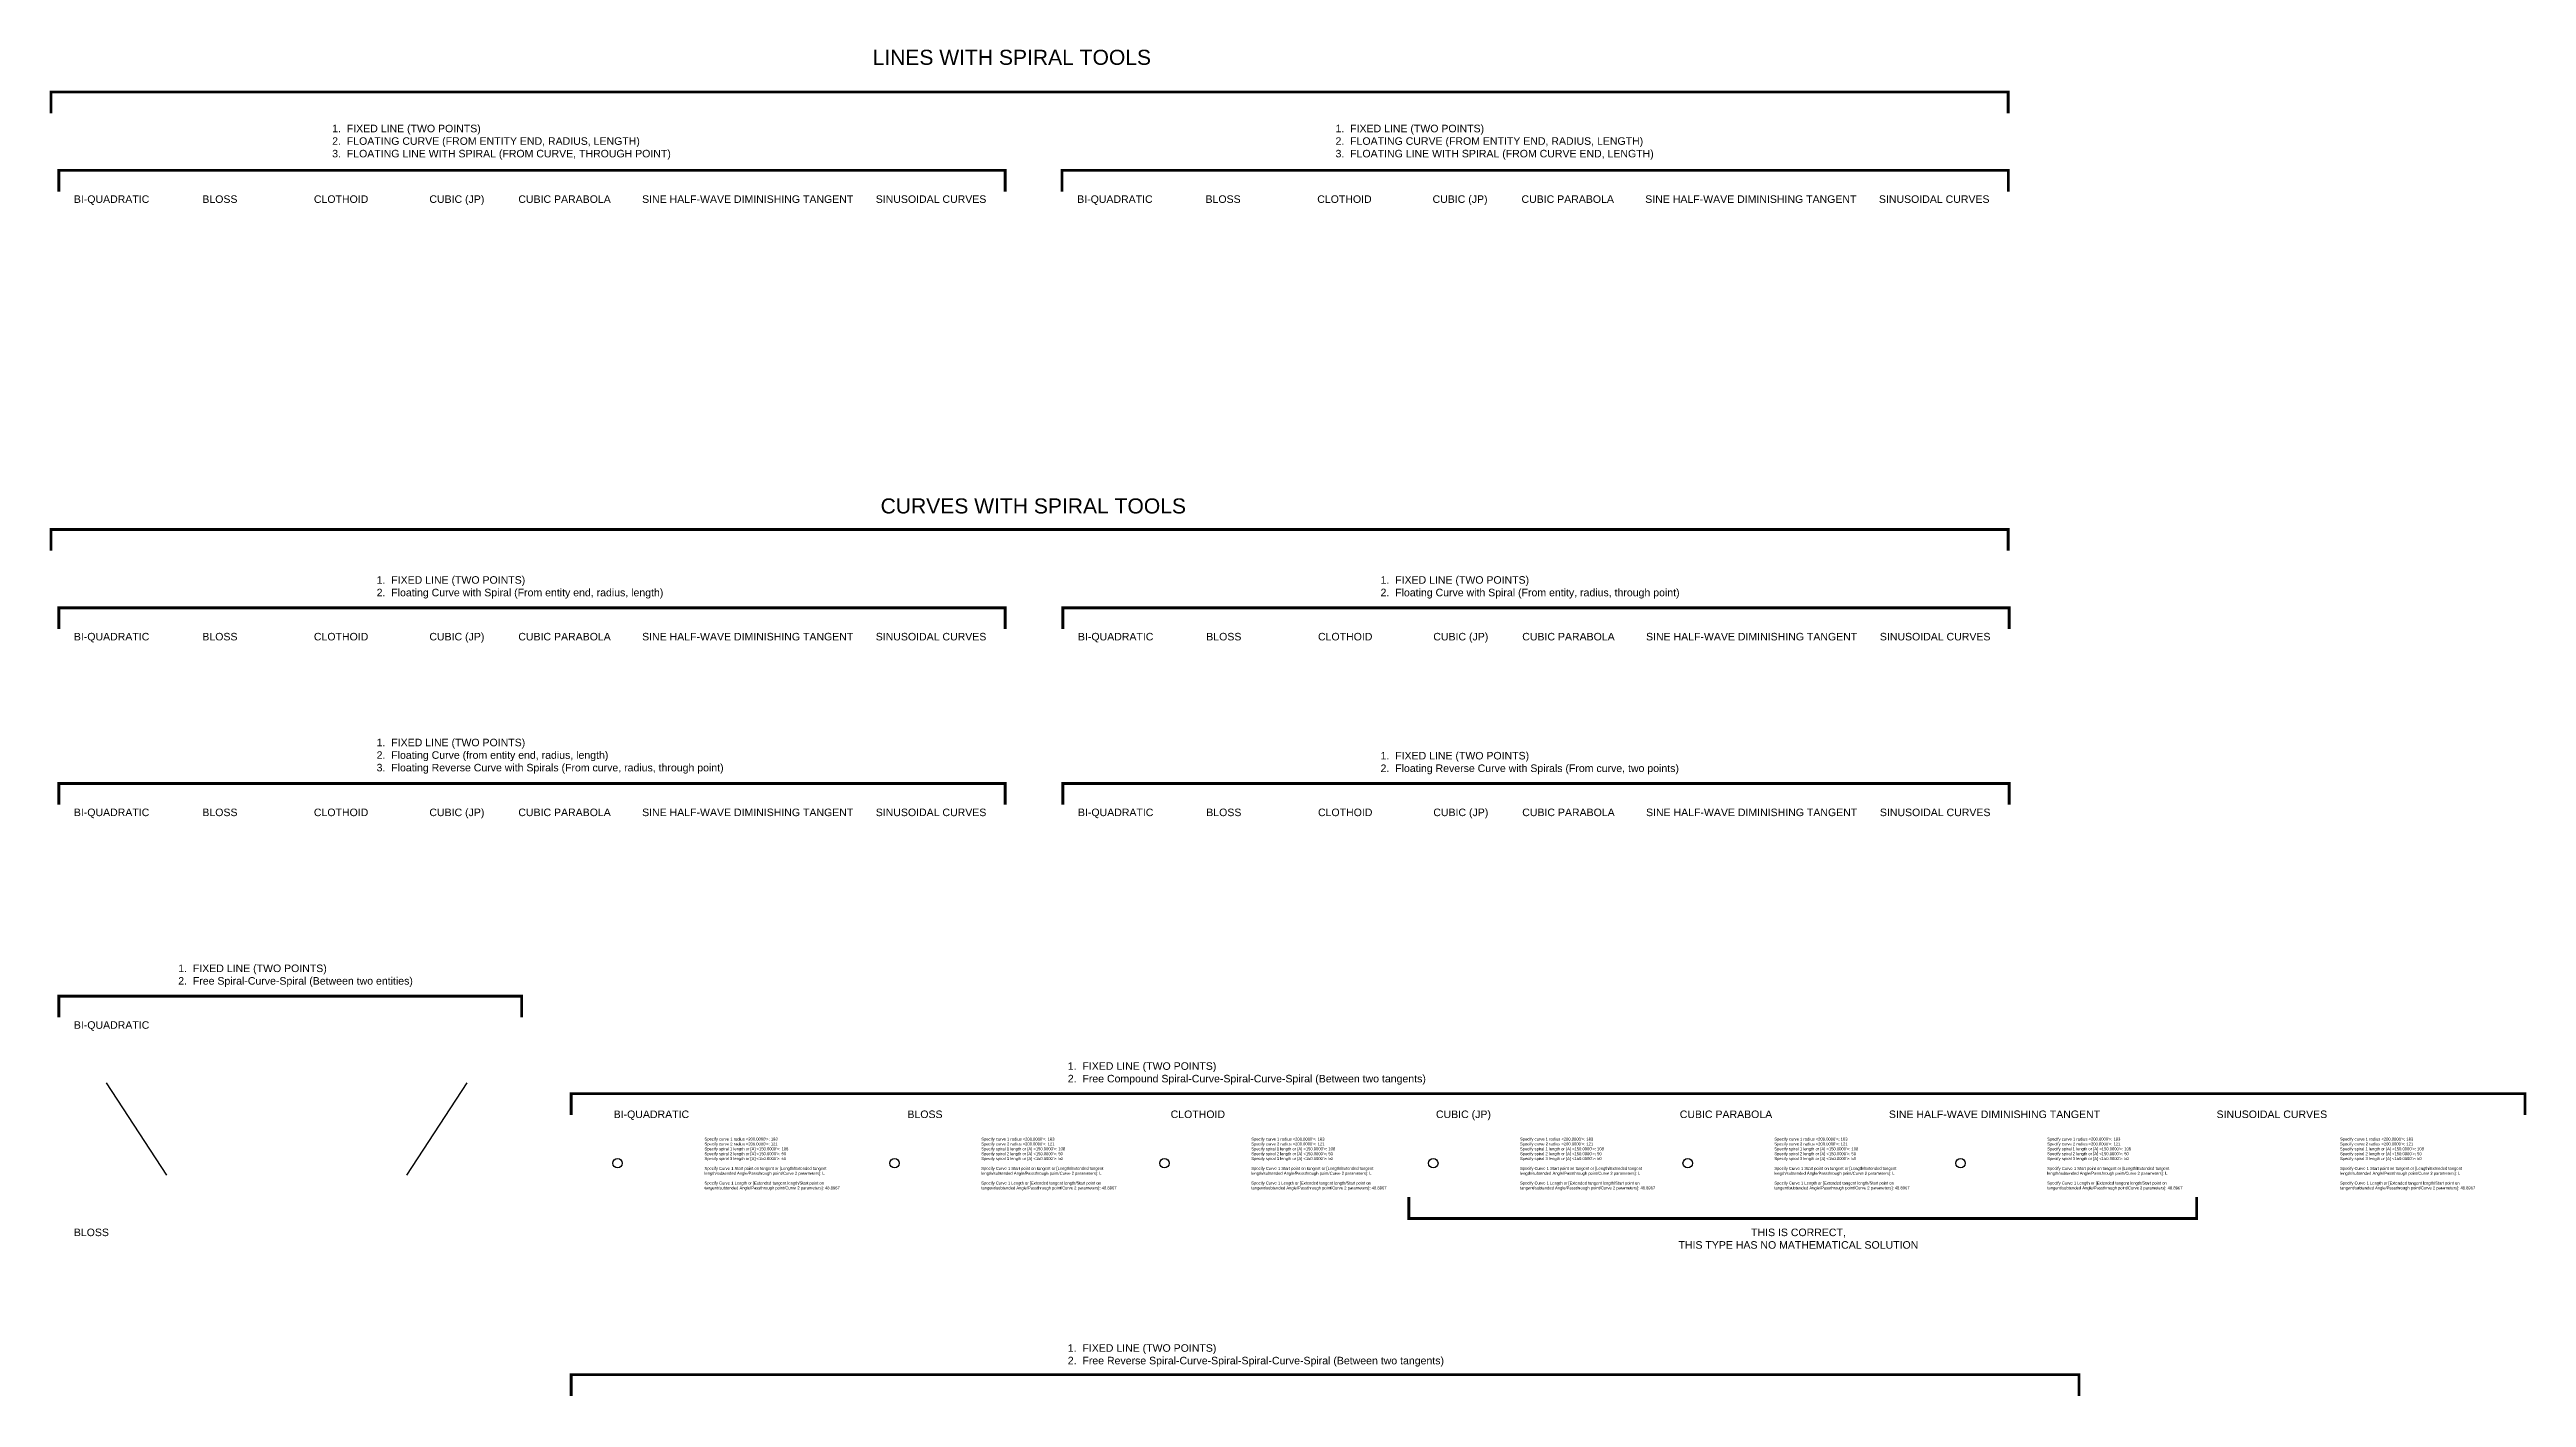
# Model space of a CAD drawing. Header units: feet. Extents: x 1000000 to 1065123, y 992134 to 1008392.
# Drawn here: x 1042750 to 1055896, y 1000679 to 1007836 of the extents above; entities that cross this region are included whole.
import ezdxf

# ---------------------------------------------------------------- set-up
doc = ezdxf.new("R2010")
doc.units = ezdxf.units.FT
doc.header["$LTSCALE"] = 40
doc.header["$MEASUREMENT"] = 0
doc.styles.get("Standard").update_dxf_attribs({"font": 'arial.ttf'})

msp = doc.modelspace()

# ---------------------------------------------------------------- linework, layer by layer
for p, q in [((1043051, 1002350), (1043370, 1001860)), ((1044964, 1002350), (1044645, 1001860))]:
    msp.add_line(p, q)
at = {"const_width": 15}
for points in [[(1053145, 1007498), (1053145, 1007611), (1042758, 1007611), (1042758, 1007498)], [(1047822, 1007082), (1047822, 1007195), (1042799, 1007195), (1042799, 1007082)], [(1053146, 1007082), (1053146, 1007195), (1048123, 1007195), (1048123, 1007082)], [(1053145, 1005175), (1053145, 1005288), (1042758, 1005288), (1042758, 1005175)], [(1047822, 1004759), (1047822, 1004872), (1042799, 1004872), (1042799, 1004759)], [(1053150, 1004759), (1053150, 1004872), (1048128, 1004872), (1048128, 1004759)], [(1047822, 1003826), (1047822, 1003939), (1042799, 1003939), (1042799, 1003826)], [(1053150, 1003826), (1053150, 1003939), (1048128, 1003939), (1048128, 1003826)], [(1045256, 1002697), (1045256, 1002810), (1042799, 1002810), (1042799, 1002697)], [(1055888, 1002179), (1055888, 1002292), (1045518, 1002292), (1045518, 1002179)], [(1054145, 1001743), (1054145, 1001630), (1049964, 1001630), (1049964, 1001743)], [(1053521, 1000687), (1053521, 1000800), (1045518, 1000800), (1045518, 1000687)]]:
    msp.add_lwpolyline(points, dxfattribs=at)
for centre in [(1045765, 1001923), (1047235, 1001923), (1048667, 1001923), (1050094, 1001923), (1051444, 1001923), (1052892, 1001923)]:
    msp.add_circle(centre, 24.9)

# ---------------------------------------------------------------- texts
for s, insert, char_height, width, attachment_point in [('LINES WITH SPIRAL TOOLS', (1047857, 1007835), 80, 2721.78, 2), ('{\\fArial CE|b0|i0|c238|p34;1.  FIXED LINE} (TWO POINTS){\\fArial CE|b0|i0|c238|p34;\\P2.  FLOATING CURVE (FROM ENTITY END, RADIUS, LENGTH)\\P3.  FLOATING LINE WITH SPIRAL (FROM CURVE, THROUGH POINT)}', (1044250, 1007437), 40, 1993.56, 1), ('{\\fArial CE|b0|i0|c238|p34;1.  FIXED LINE (TWO POINTS)\\P2.  FLOATING CURVE (FROM ENTITY END, RADIUS, LENGTH)\\P3.  FLOATING LINE WITH SPIRAL (FROM CURVE} END, LENGTH)', (1049575, 1007437), 40, 1993.56, 1), ('BI-QUADRATIC', (1042879, 1007062), 40, 1993.56, 1), ('BLOSS', (1043561, 1007062), 40, 1993.56, 1), ('CLOTHOID', (1044153, 1007062), 40, 1993.56, 1), ('CUBIC (JP)', (1044766, 1007062), 40, 1993.56, 1), ('{\\fArial CE|b0|i0|c238|p34;CUBIC }PARABOLA', (1045238, 1007062), 40, 1993.56, 1), ('SINE HALF-WAVE DIMINISHING TANGENT', (1045895, 1007062), 40, 1993.56, 1), ('SINUSOIDAL CURVES', (1047135, 1007062), 40, 1993.56, 1), ('BI-QUADRATIC', (1048204, 1007062), 40, 1993.56, 1), ('BLOSS', (1048885, 1007062), 40, 1993.56, 1), ('CLOTHOID', (1049478, 1007062), 40, 1993.56, 1), ('CUBIC (JP)', (1050090, 1007062), 40, 1993.56, 1), ('{\\fArial CE|b0|i0|c238|p34;CUBIC }PARABOLA', (1050562, 1007062), 40, 1993.56, 1), ('SINE HALF-WAVE DIMINISHING TANGENT', (1051219, 1007062), 40, 1993.56, 1), ('SINUSOIDAL CURVES', (1052459, 1007062), 40, 1993.56, 1), ('{\\fArial CE|b0|i0|c238|p34;CURVES WITH SPIRAL TOOLS}', (1047971, 1005453), 80, 3820.31, 2), ('{\\fArial CE|b0|i0|c238|p34;1.  FIXED LINE (TWO POINTS)\\P2.  Floating Curve with Spiral (From entity end, radius, length) }', (1044486, 1005040), 40, 1993.56, 1), ('{\\fArial CE|b0|i0|c238|p34;1.  FIXED LINE (TWO POINTS)\\P2.  Floating Curve with Spiral (From entity, radius, through point)}', (1049814, 1005040), 40, 1993.56, 1), ('BI-QUADRATIC', (1042879, 1004739), 40, 1993.56, 1), ('BLOSS', (1043561, 1004739), 40, 1993.56, 1), ('CLOTHOID', (1044153, 1004739), 40, 1993.56, 1), ('CUBIC (JP)', (1044766, 1004739), 40, 1993.56, 1), ('{\\fArial CE|b0|i0|c238|p34;CUBIC }PARABOLA', (1045238, 1004739), 40, 1993.56, 1), ('SINE HALF-WAVE DIMINISHING TANGENT', (1045895, 1004739), 40, 1993.56, 1), ('SINUSOIDAL CURVES', (1047135, 1004739), 40, 1993.56, 1), ('BI-QUADRATIC', (1048208, 1004739), 40, 1993.56, 1), ('BLOSS', (1048889, 1004739), 40, 1993.56, 1), ('CLOTHOID', (1049482, 1004739), 40, 1993.56, 1), ('CUBIC (JP)', (1050094, 1004739), 40, 1993.56, 1), ('{\\fArial CE|b0|i0|c238|p34;CUBIC }PARABOLA', (1050566, 1004739), 40, 1993.56, 1), ('SINE HALF-WAVE DIMINISHING TANGENT', (1051223, 1004739), 40, 1993.56, 1), ('SINUSOIDAL CURVES', (1052464, 1004739), 40, 1993.56, 1), ('{\\fArial CE|b0|i0|c238|p34;1.  FIXED LINE (TWO POINTS)\\P2.  Floating Curve (from entity end, radius, length)\\P}3{\\fArial CE|b0|i0|c238|p34;.  Floating Reverse Curve with Spirals (From curve, radius, through point)}', (1044486, 1004177), 40, 1993.56, 1), ('{\\fArial CE|b0|i0|c238|p34;1.  FIXED LINE (TWO POINTS)\\P2.  Floating Reverse Curve with Spirals (From curve, two points) }', (1049814, 1004107), 40, 1993.56, 1), ('BI-QUADRATIC', (1042879, 1003806), 40, 1993.56, 1), ('BLOSS', (1043561, 1003806), 40, 1993.56, 1), ('CLOTHOID', (1044153, 1003806), 40, 1993.56, 1), ('CUBIC (JP)', (1044766, 1003806), 40, 1993.56, 1), ('{\\fArial CE|b0|i0|c238|p34;CUBIC }PARABOLA', (1045238, 1003806), 40, 1993.56, 1), ('SINE HALF-WAVE DIMINISHING TANGENT', (1045895, 1003806), 40, 1993.56, 1), ('SINUSOIDAL CURVES', (1047135, 1003806), 40, 1993.56, 1), ('BI-QUADRATIC', (1048208, 1003806), 40, 1993.56, 1), ('BLOSS', (1048889, 1003806), 40, 1993.56, 1), ('CLOTHOID', (1049482, 1003806), 40, 1993.56, 1), ('CUBIC (JP)', (1050094, 1003806), 40, 1993.56, 1), ('{\\fArial CE|b0|i0|c238|p34;CUBIC }PARABOLA', (1050566, 1003806), 40, 1993.56, 1), ('SINE HALF-WAVE DIMINISHING TANGENT', (1051223, 1003806), 40, 1993.56, 1), ('SINUSOIDAL CURVES', (1052464, 1003806), 40, 1993.56, 1), ('{\\fArial CE|b0|i0|c238|p34;1.  FIXED LINE (TWO POINTS)\\P2.  Free Spiral-Curve-Spiral (Between two entities)}', (1043433, 1002978), 40, 1993.56, 1), ('BI-QUADRATIC', (1042879, 1002677), 40, 1993.56, 1), ('{\\fArial CE|b0|i0|c238|p34;1.  FIXED LINE (TWO POINTS)\\P2.  Free Compound Spiral-Curve-Spiral-Curve-Spiral (Between two tangents)}', (1048154, 1002459), 40, 2569.31, 1), ('BI-QUADRATIC', (1045744, 1002203), 40, 1993.56, 1), ('BLOSS', (1047303, 1002203), 40, 1993.56, 1), ('CLOTHOID', (1048700, 1002203), 40, 1993.56, 1), ('CUBIC (JP)', (1050108, 1002203), 40, 1993.56, 1), ('{\\fArial CE|b0|i0|c238|p34;CUBIC }PARABOLA', (1051402, 1002203), 40, 1993.56, 1), ('SINE HALF-WAVE DIMINISHING TANGENT', (1052512, 1002203), 40, 1993.56, 1), ('SINUSOIDAL CURVES', (1054251, 1002203), 40, 1993.56, 1), ('BLOSS', (1042879, 1001576), 40, 1993.56, 1), ('\\pi748.44;{\\fArial CE|b0|i0|c238|p34;THIS IS CORRECT,\\P\\pi363.23;THIS TYPE HAS NO MATHEMATICAL SOLUTION}', (1051032, 1001576), 40, 1993.56, 1), ('{\\fArial CE|b0|i0|c238|p34;1.  FIXED LINE (TWO POINTS)\\P2.  Free Reverse Spiral-Curve-Spiral}-Spiral{\\fArial CE|b0|i0|c238|p34;-Curve-Spiral (Between two tangents)}', (1048154, 1000962), 40, 2569.31, 1)]:
    msp.add_mtext(s, dxfattribs=dict(insert=insert, char_height=char_height, width=width, attachment_point=attachment_point))
at = {"char_height": 15.56, "attachment_point": 1}
for insert in [(1046226, 1002059), (1047695, 1002059), (1049128, 1002059), (1050554, 1002059), (1051904, 1002059), (1053352, 1002059), (1054906, 1002059)]:
    msp.add_mtext_dynamic_manual_height_columns("{\\fArial CE|b0|i0|c238|p34;Specify curve 1 radius <200.0000'>: 183\\PSpecify curve 2 radius <200.0000'>: 121\\PSpecify spiral 1 length or [A] <150.0000'>: 108\\PSpecify spiral 2 length or [A] <150.0000'>: 50\\PSpecify spiral 3 length or [A] <150.0000'>: 50\\P}\\P{\\fArial CE|b0|i0|c238|p34;Specify Curve 1 Start point on tangent or [Length/Extended tangent \\Plength/subtended Angle/Passthrough point/Curve 2 parameters]: }L{\\fArial CE|b0|i0|c238|p34;\\P\\PSpecify Curve 1 Length or [Extended tangent length/Start point on \\Ptangent/subtended Angle/Passthrough point/Curve 2 parameters]: 48.8967}", width=728.97, gutter_width=1245, heights=[0], dxfattribs=dict(at, insert=insert))

doc.saveas('drawing.dxf')
